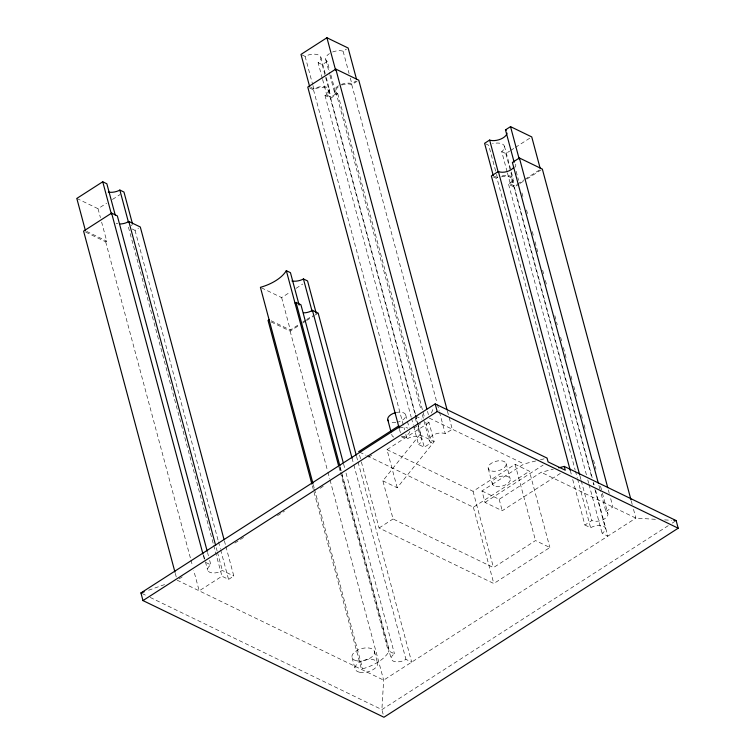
<?xml version="1.0" encoding="UTF-8"?>
<svg xmlns="http://www.w3.org/2000/svg" width="755" height="755" viewBox="0 0 755 755"><rect width="100%" height="100%" fill="white"/><g stroke="black" fill="none" stroke-linecap="round" stroke-linejoin="round"><path stroke-width="0.57" stroke-dasharray="3.77 2.83" d="M431.416 413.042L433.927 406.954M361.381 461.928L379.076 527.971L493.817 583.53L549.866 547.517L535.522 540.571L493.487 567.581L393.081 518.968L382.861 480.822L419.789 434.738L417.383 425.763M382.861 480.822L397.205 487.768L434.134 441.684L429.019 422.611L425.952 421.13M322.3 78.341L318.11 62.684L319.035 61.967A10.683 5.615 -15 0 0 318.629 55.039A10.683 5.615 -15 0 0 306.275 55.785L305.124 56.398L301 54.407M322.602 79.454L326.792 95.111L327.727 94.394A10.683 5.615 -15 0 0 327.321 87.457A10.683 5.615 -15 0 0 314.958 88.212L313.816 88.826L310.72 87.325M507.096 171.706L501.707 151.576L502.632 150.858A10.683 5.615 -15 0 0 503.019 144.394A10.683 5.615 -15 0 0 492.477 143.752M507.398 172.82L510.389 184.003L511.314 183.286A10.683 5.615 -15 0 0 511.711 176.812A10.683 5.615 -15 0 0 501.16 176.17M76.812 198.433L98.037 208.71L106.681 203.161M112.438 199.462L120.12 194.526M318.11 62.684L322.234 64.685L327.264 61.448L329.661 70.394M332.606 51.991A10.683 5.615 -15 0 1 342.138 50.934L343.119 51.264L346.479 49.103M85.692 232.134L105.672 241.808L106.729 241.138L101.632 222.13M130.964 225.566L132.654 224.48M326.792 95.111L330.916 97.102L335.956 93.875L330.86 74.868M341.288 84.418A10.683 5.615 -15 0 1 350.82 83.361L351.811 83.682L356.001 80.993M309.692 88.014L313.514 89.864A9.287 4.879 -15 0 1 326.264 88.137A9.287 4.879 -15 0 1 324.99 95.423L330.728 98.197L337.73 93.695A9.287 4.879 -15 0 1 339.004 86.419M341.741 85.051A9.287 4.879 -15 0 1 351.745 84.692L357.002 81.323M132.219 229.01L135.041 230.379L138.543 228.123M261.466 287.834L281.634 297.602L290.269 292.053M296.036 288.353L302.755 284.031M501.707 151.576L505.822 153.576L509.663 151.104M510.625 150.49L514.466 148.018M515.429 147.404L530.784 137.533M271.215 320.781L290.316 330.029L298.961 324.48M302.802 322.007L305.681 320.158M306.643 319.544L312.4 315.845M510.389 184.003L514.514 185.994L516.429 184.767M517.392 184.144L524.112 179.832M525.074 179.209L539.476 169.96M271.196 321.951L290.128 331.115L298.829 325.528M302.689 323.046L305.596 321.186M306.558 320.564L314.288 315.599M315.26 314.977L318.157 313.117M501.386 176.878A9.287 4.879 -15 0 1 511.097 177.906A9.287 4.879 -15 0 1 508.587 184.314L514.325 187.089L519.157 183.984M520.12 183.361L525.914 179.643M526.886 179.02L542.345 169.082M179.048 578.906L182.908 576.424M234.862 543.053L244.762 536.692M277.462 515.684L284.399 511.229M320.063 488.315L324.027 485.767M368.61 457.124L372.574 454.576M413.863 428.047L420.629 423.706M397.205 487.768L386.985 449.621L429.019 422.611M225.905 546.478L233.823 576.037L228.567 579.415L221.97 576.216L199.197 590.844L193.714 570.384M413.646 426.264L418.515 444.459L424.253 447.234L431.256 442.732A9.287 4.879 -15 0 1 432.53 435.456A9.287 4.879 -15 0 1 445.271 433.729L452.273 429.227L448.923 416.722M379.076 527.971L393.081 518.968M386.985 449.621L473.045 491.288L515.08 464.278L529.425 471.224L549.866 547.517M560.361 473.394L502.235 510.739L485.021 502.405L481.954 490.958L523.989 463.957L536.069 460.88M367.053 455.756L473.376 507.237L529.425 471.224M485.021 502.405L543.147 465.061M481.954 490.958L499.168 499.291L541.203 472.29L553.283 469.214M572.715 479.538L584.899 525.018L591.901 520.516A9.287 4.879 -15 0 0 604.651 518.789A9.287 4.879 -15 0 0 605.916 511.512L600.131 489.91M605.916 511.512L612.918 507.011L610.484 497.913M358.059 462.051L411.683 662.154L405.945 659.37A9.287 4.879 -15 0 1 393.195 661.097A9.287 4.879 -15 0 1 394.469 653.821L389.589 651.461L388.542 652.131A34.088 17.912 -15 0 1 362.617 668.788L361.57 669.458L312.211 485.276M668.222 525.678L381.888 709.624L148.357 596.544M672.186 523.13L676.14 520.582M494.317 176.217L497.403 177.718L498.555 177.104M148.603 590.231L165.052 584.417M540.467 459.757L547.054 458.077M655.434 519.317L635.87 518.119L541.203 472.29M664.636 519.884L671.544 520.299M485.625 143.79L488.721 145.29L496.205 173.244M493.289 176.906L497.111 178.756L575.102 469.808M86.561 231.37L106.729 241.138M429.331 418.119L523.989 463.957M415.703 416.165L421.847 419.138M419.789 434.738L434.134 441.684M401.301 436.126L407.039 438.9A9.287 4.879 -15 0 1 419.78 437.173A9.287 4.879 -15 0 1 418.515 444.459M584.899 525.018L590.637 527.792A9.287 4.879 -15 0 1 603.377 526.065A9.287 4.879 -15 0 1 602.112 533.351L607.851 536.125L595.657 490.646M359.682 452.188L365.996 455.246M206.096 562.607L210.871 564.929A9.287 4.879 -15 0 0 209.607 572.205A9.287 4.879 -15 0 0 222.347 570.478L233.823 576.037M177.114 580.151L383.653 680.151L635.87 518.119L633.436 509.03M141.987 593.468L147.291 596.035M327.264 61.448L326.556 60.947A10.683 5.615 -15 0 1 329.444 53.577M335.956 93.875L335.239 93.375A10.683 5.615 -15 0 1 340.448 84.768M631.303 501.065L632.218 504.482M608.351 489.957L609.266 493.364M516.146 171.291L518.591 180.388M521.941 192.893L523.158 197.442M526.509 209.947L528.028 215.628M532.294 231.549L533.511 236.098M535.04 241.779L537.777 252.01M542.656 270.205L543.874 274.745M545.393 280.435L546.922 286.117M554.84 315.675L557.275 324.773M560.625 337.277L561.843 341.826M563.372 347.508L566.722 360.022M570.988 375.933L572.205 380.482M573.724 386.164L576.471 396.403M581.341 414.589L582.558 419.138M584.087 424.82L585.606 430.51M593.524 460.069L595.969 469.166M600.536 486.22L602.056 491.901M602.358 493.043L607.841 513.504M598.913 485.361L599.819 488.778M504.444 146.225L511.041 170.819M511.343 171.932L513.136 178.642M505.822 153.576L514.514 185.994M514.325 187.089L592.307 478.141M593.524 482.69L594.138 484.965M511.786 179.029L591.901 478.038M593.119 482.587L593.732 484.861M594.949 489.41L605.312 528.056M508.587 184.314L586.569 475.367M587.796 479.916L588.702 483.323M589.013 484.465L602.112 533.351M580.019 476.169L580.935 479.585M581.237 480.718L591.901 520.516M496.507 174.358L497.403 177.718M575.404 470.95L577.235 477.764M577.537 478.906L590.637 527.792M570.27 470.44L571.497 474.989M515.08 464.278L535.522 540.571M506.086 463.485L510.172 478.745M499.168 499.291L502.235 510.739M488.211 468.506L492.298 483.766M473.045 491.288L493.487 567.581M473.376 507.237L493.817 583.53M447.404 411.041L448.621 415.59M343.119 51.264L349.112 73.622M350.311 78.095L351.811 83.682M351.745 84.692L437.041 403.038M437.353 404.17L439.174 410.994M439.486 412.126L445.271 433.729M427.5 411.296L428.415 414.712M337.73 93.695L424.555 417.723M425.773 422.272L431.256 442.732M335.805 91.704L421.101 410.041M422.319 414.589L429.331 440.741M325.764 59.664L329.661 74.198M329.963 75.311L334.456 92.082M320.856 57.333L325.943 76.34M326.245 77.454L329.539 89.751M322.234 64.685L330.916 97.102M330.728 98.197L415.42 414.259M415.722 415.401L417.553 422.224M417.855 423.357L424.253 447.234M328.189 90.128L417.751 424.385M418.062 425.527L421.715 439.165M415.278 417.911L417.081 424.64M324.99 95.423L411.201 417.166M411.513 418.308L413.334 425.131M405.68 414.873L407.143 420.327M407.436 421.413L409.182 427.953M305.124 56.398L312.617 84.352M312.91 85.466L313.816 88.826M313.514 89.864L404.605 429.803M405.822 434.351L407.039 438.9M399.48 429.302L400.386 432.709M359.55 455.095L361.069 460.786M356.539 456.369L357.757 460.918M352.019 458.134L353.548 463.825M353.85 464.957L405.945 659.37M343.591 463.947L344.808 468.496M346.026 473.045L394.469 653.821M340.241 467.279L341.458 471.818M341.76 472.96L389.589 651.461M339.788 466.967L341.609 473.781M341.921 474.923L391.269 659.106M338.882 466.816L340.099 471.356M340.411 472.498L388.542 652.131M281.634 297.602L290.316 330.029M290.128 331.115L327.604 470.96M327.906 472.101L329.737 478.915M330.039 480.057L383.653 680.151L381.888 709.624L383.351 715.07M374.414 651.348L377.481 662.796M313.268 484.606L314.184 488.013M314.486 489.155L362.617 668.788M352.075 657.624L355.143 669.062M224.377 540.797L225.594 545.337M135.041 230.379L218.214 540.759M218.516 541.892L220.347 548.715M220.649 549.857L228.567 579.415M216.251 547.743L217.166 551.15M217.478 552.292L222.347 570.478M128.444 227.179L213.439 544.383M213.74 545.525L221.97 576.216M207.521 552.424L208.437 555.831M209.654 560.38L210.871 564.929M203.718 555.435L207.672 570.214M203.312 555.331L204.529 559.87M98.037 208.71L100.434 217.657M105.672 241.808L190.666 559.011M190.977 560.153L192.497 565.835M175.283 573.328L176.5 577.877M117.808 223.735A9.287 4.879 -15 0 1 116.081 223.169M409.842 431.426A9.287 4.879 -15 0 1 399.933 437.787M393.827 437.145A9.287 4.879 -15 0 1 391.826 433.861M399.367 427.991A9.287 4.879 -15 0 1 407.842 428.142M396.064 412.532A9.287 4.879 -15 0 1 405.737 415.08A9.287 4.879 -15 0 1 398.206 422.045M395.846 422.536A9.287 4.879 -15 0 1 391.458 422.451M515.674 164.09A10.683 5.615 -15 0 1 515.137 167.157M356.643 660.823A11.608 6.097 -15 0 0 374.508 652.962A11.608 6.097 -15 0 0 358.578 649.678A11.608 6.097 -15 0 0 356.643 660.823M359.71 672.261A11.608 6.097 -15 0 0 377.575 664.409A11.608 6.097 -15 0 0 361.645 661.116A11.608 6.097 -15 0 0 359.71 672.261M495.95 486.324A9.287 4.879 -15 0 0 510.248 480.038A9.287 4.879 -15 0 0 497.507 477.405A9.287 4.879 -15 0 0 495.95 486.324M491.864 471.063A9.287 4.879 -15 0 0 506.161 464.778A9.287 4.879 -15 0 0 493.421 462.154A9.287 4.879 -15 0 0 491.864 471.063"/><path stroke-width="1.13" d="M115.241 215.081L106.851 183.776L102.737 181.776L76.812 198.433L85.494 230.86M356.539 79.332L348.149 48.027L326.924 37.75L301 54.407L309.692 86.825M207.219 551.282L117.346 215.892L111.608 213.108L83.588 231.115L174.981 572.196M447.102 409.899L358.757 80.19L335.805 69.082L307.776 87.089L399.168 428.161M507.067 133.154A10.683 5.615 -15 0 1 490.618 140.383L489.627 140.062L484.597 143.299L493.289 175.717M514.174 162.297L505.482 129.879L510.522 126.642L531.747 136.919L540.136 168.223M513.853 167.129A9.287 4.879 -15 0 1 498.376 171.479L491.373 175.981L570.27 470.44M631.001 499.933L542.345 169.082L519.393 157.974L512.39 162.476L598.3 483.087M269.091 319.752L268.044 320.422L311.909 484.144M295.016 303.095L296.064 302.425L300.943 304.784L343.289 462.815M358.634 451.679L398.942 425.773M564.268 466.411L676.14 520.582L678.188 528.207L383.936 717.25L142.969 600.584L140.93 592.949L435.182 403.916L547.054 458.077L548.073 461.89L565.287 470.223L564.268 466.411L558.776 467.807M142.969 600.584L437.22 411.541L678.188 528.207M132.352 223.367L123.962 192.053L119.837 190.062L118.686 190.675A10.683 5.615 -15 0 1 108.314 192.072M316.241 313.372L307.559 280.945L303.434 278.954L302.283 279.567A10.683 5.615 -15 0 1 291.911 280.964M140.93 592.949L144.214 591.788M673.847 520.44L676.14 520.582M312.957 483.464L260.409 287.325A34.088 17.912 -15 0 0 286.324 270.668L290.448 272.668L299.14 305.095M119.885 223.952A9.287 4.879 -15 0 0 128.822 221.441L140.298 227L224.075 539.655M303.482 312.844A9.287 4.879 -15 0 0 312.419 310.333L318.157 313.117L356.237 455.227M505.482 129.879L506.199 130.379M519.393 157.974L607.747 487.683M510.522 126.642L519.204 159.069M498.376 171.479L579.717 475.037M489.627 140.062L498.319 172.489M435.182 403.916L437.22 411.541M335.805 69.082L426.886 409.021M326.924 37.75L335.616 70.177M387.806 419.893L391.024 431.888M312.419 310.333L352.019 458.134M303.434 278.954L312.117 311.381M296.064 302.425L339.929 466.137M286.324 270.668L338.58 465.675M128.822 221.441L215.647 545.469M119.837 190.062L128.529 222.489M111.608 213.108L203.001 554.189M102.737 181.776L111.419 214.203M388.495 421.016A9.287 4.879 -15 0 1 395.28 412.73"/></g></svg>
